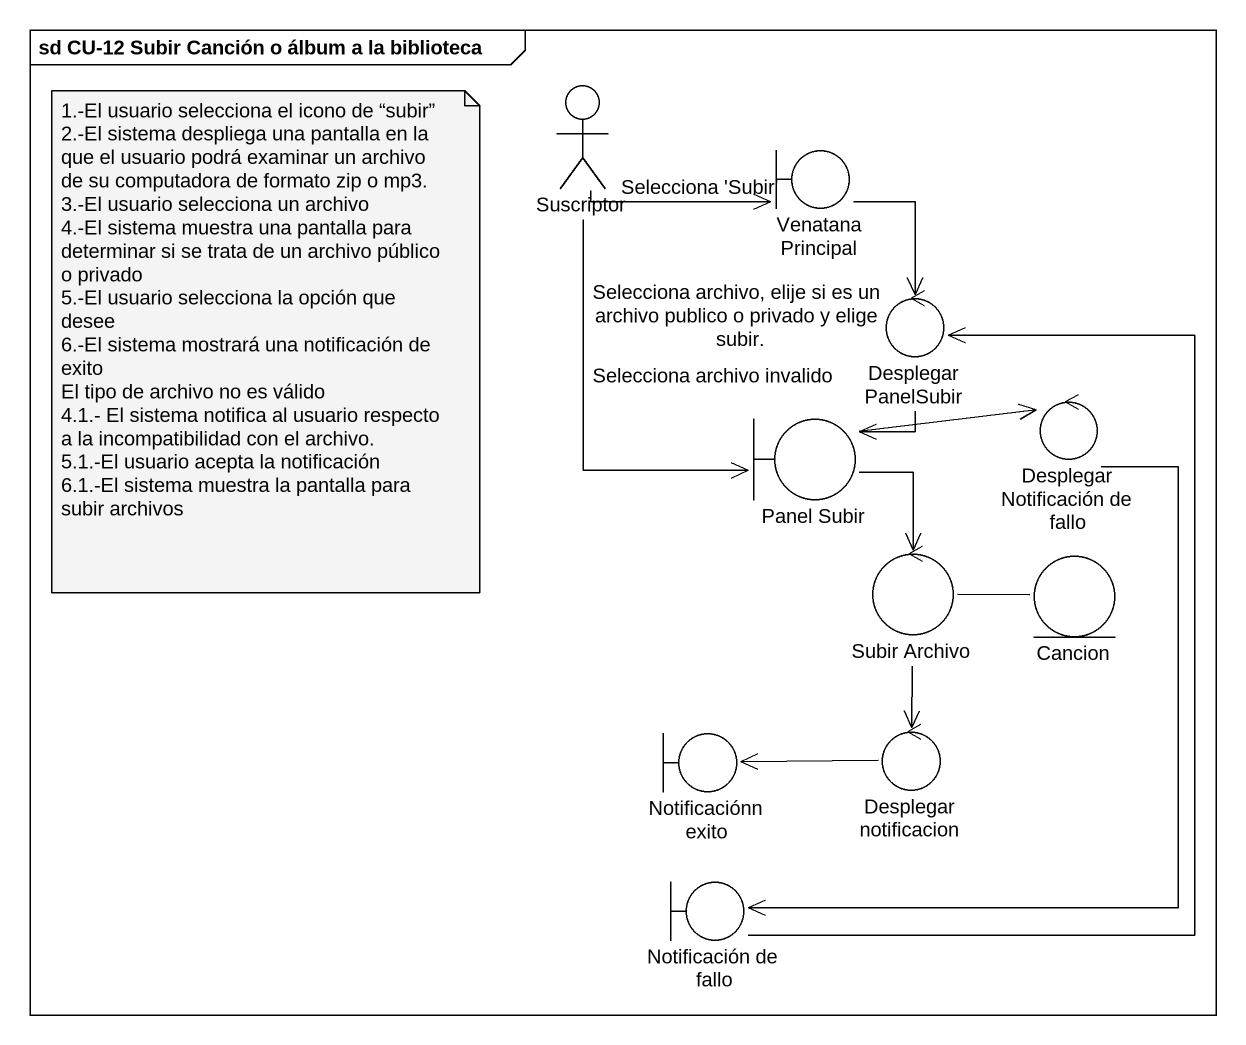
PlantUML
@startuml
mainframe sd CU-12 Subir Canción o álbum a la biblioteca
actor Suscriptor
boundary "Venatana Principal" as Venatana_Principal
control "Desplegar PanelSubir" as Desplegar_PanelSubir
control "Desplegar Notificación de fallo" as Desplegar_Notificación_de
boundary "Panel Subir" as Panel_Subir
control "Subir Archivo" as Subir_Archivo
entity Cancion
boundary "Notificaciónn exito" as Notificaciónn_exito
control "Desplegar notificacion" as Desplegar_notificacion
boundary "Notificación de fallo" as Notificación_de_fallo
Suscriptor -right-> Venatana_Principal : Selecciona 'Subir'
Suscriptor --> Panel_Subir : Selecciona archivo, elije si es un archivo publico o privado y elige subir.
Suscriptor -- Panel_Subir : Selecciona archivo invalido
Venatana_Principal --> Desplegar_PanelSubir
Desplegar_PanelSubir --> Panel_Subir
Desplegar_Notificación_de --> Notificación_de_fallo
Panel_Subir -right-> Desplegar_Notificación_de
Panel_Subir --> Subir_Archivo
Subir_Archivo -right- Cancion
Subir_Archivo --> Desplegar_notificacion
Desplegar_notificacion -left-> Notificaciónn_exito
Notificación_de_fallo -up-> Desplegar_PanelSubir
note as N1
  1.-El usuario selecciona el icono de “subir”
  2.-El sistema despliega una pantalla en la que el usuario podrá examinar un archivo de su computadora de formato zip o mp3.
  3.-El usuario selecciona un archivo
  4.-El sistema muestra una pantalla para determinar si se trata de un archivo público o privado
  5.-El usuario selecciona la opción que desee
  6.-El sistema mostrará una notificación de exito
  El tipo de archivo no es válido
  4.1.- El sistema notifica al usuario respecto a la incompatibilidad con el archivo.
  5.1.-El usuario acepta la notificación
  6.1.-El sistema muestra la pantalla para subir archivos
end note
@enduml
